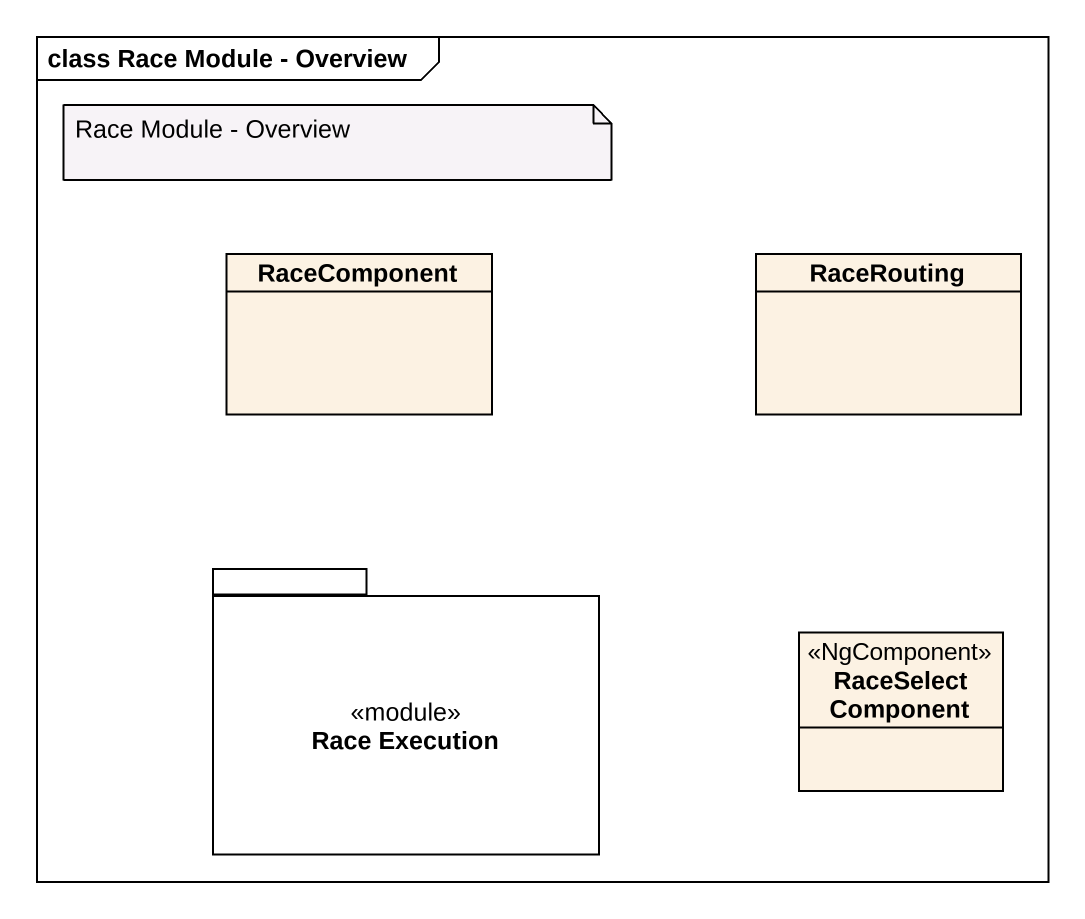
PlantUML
@startuml
mainframe class Race Module - Overview
hide circle
hide empty members
class RaceComponent
class RaceRouting
package "Race Execution" as Race_Execution <<module>> {
}
class RaceSelectComponent <<NgComponent>>
note as N1
  Race Module - Overview
end note
@enduml
